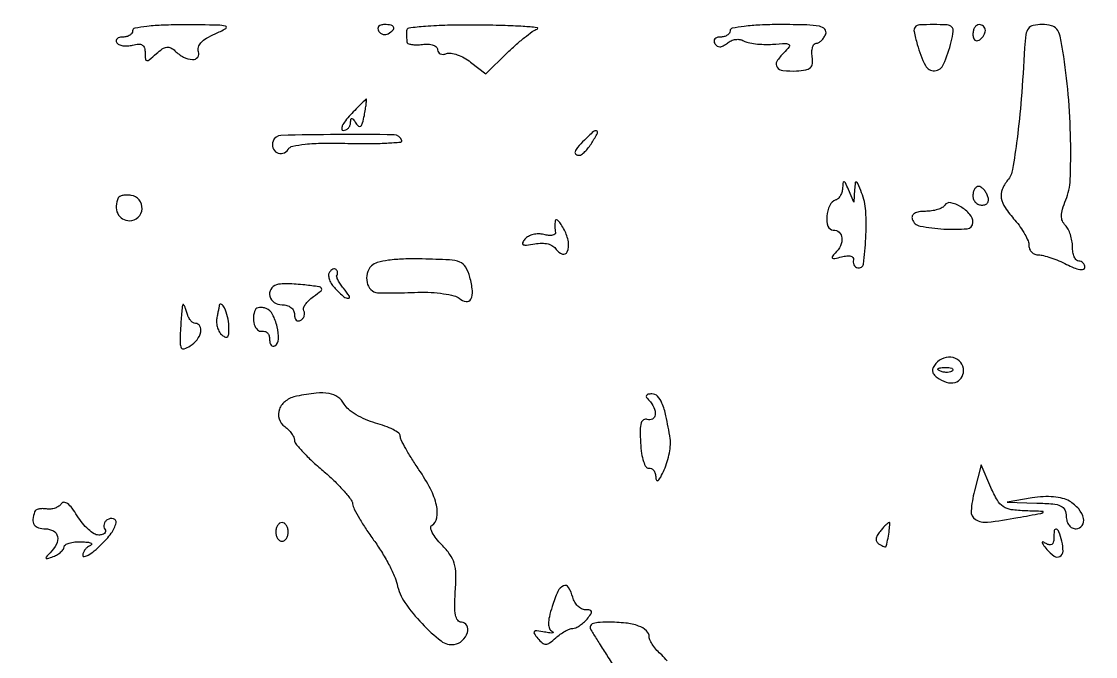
# Model space of a CAD drawing. Extents: x 0 to 5034, y 0 to 2560.
# Drawn here: x 3127.1 to 3299.7, y 2458.5 to 2560.5 of the extents above; entities that cross this region are included whole.
import ezdxf

# ---------------------------------------------------------------- set-up
doc = ezdxf.new("R2010")
doc.units = 0

msp = doc.modelspace()

# ---------------------------------------------------------------- linework, layer by layer
for points in [[(3383.204374, 2294.201394, 0.000077), (3356.504636, 2294.414863, 0.000156), (3315.229798, 2294.725646, 0.000021), (3228.5, 2295.347967, -0.000415), (3189.306738, 2295.660115, -0.000542)], [(3230.855484, 2457.770937, 0.067789), (3230, 2458.732028, -0.030778), (3229.234589, 2459.473682, -0.033302), (3228.5875, 2460.285362, -0.035382), (3228.13401, 2461.049279, -0.116775), (3228, 2461.615252, 0.212035), (3227.550196, 2462.628247, 0.097879), (3226.287436, 2463.385009, 0.060849), (3224.219225, 2463.854489, 0.025422), (3221.359196, 2464, 0.018114), (3219.732724, 2463.941056, 0.089644), (3218.84895, 2463.714207, 0.242973), (3218.533617, 2463.311261, 0.184294), (3218.634119, 2462.75, 0.004423), (3219.100873, 2461.989609, 0.000544), (3220.136718, 2460.339111, 0.000644), (3221.371861, 2458.3814, 0.000532), (3222.693136, 2456.298037, -0.012378)]]:
    msp.add_lwpolyline(points, format="xyb")
for points in [[(3145, 2559, -0.153634), (3144.879982, 2558.618621, -0.097988), (3144.542039, 2558.29375, -0.080552), (3144.037096, 2558.074545, -0.062283), (3143.440983, 2558, 0.05878), (3142.884171, 2557.934315, 0.126121), (3142.504431, 2557.733827, 0.191145), (3142.358858, 2557.437314, 0.159385), (3142.441979, 2557.09388, 0.15438), (3142.801315, 2556.78447, 0.064046), (3143.424696, 2556.607491, 0.054994), (3144.194768, 2556.577577, 0.046215), (3145.000996, 2556.710511, -0.048551), (3145.937463, 2556.86044, -0.15629), (3146.54168, 2556.707223, -0.183628), (3146.886, 2556.253513, -0.071613), (3147, 2555.461644, 0.022355), (3147.046129, 2554.430423, 0.367773), (3147.274317, 2554.206237, 0.19574), (3147.676972, 2554.337389, 0.008523), (3148.813654, 2555.331359, -0.032948), (3149.764301, 2556.084036, -0.112849), (3150.491825, 2556.373836, -0.154749), (3151.13773, 2556.274408, -0.08158), (3151.803531, 2555.796469, 0.074331), (3153.183031, 2554.775768, 0.111631), (3154.621875, 2554.383312, 0.240149), (3155.454912, 2554.762774, 0.265593), (3155.588467, 2555.630055, -0.164396), (3155.558675, 2556.36472, -0.116034), (3155.969873, 2557.088955, -0.07386), (3156.862054, 2557.804434, -0.029615), (3158.261074, 2558.513788, 0.025573), (3159.963674, 2559.359853, 0.665272), (3159.920287, 2559.73351, 0.067361), (3158.69084, 2559.91506, 0.001836), (3153.25, 2559.960858, 0.010113), (3149.928411, 2559.909435, 0.020063), (3147.302715, 2559.709958, 0.016663), (3145.34596, 2559.415688, 0.361691)], [(3184.510081, 2558.983688, 0.090427), (3184.820631, 2558.639411, 0.095498), (3185.22714, 2558.434921, 0.099685), (3185.665803, 2558.401101, 0.108373), (3186.069098, 2558.542705, 0.050477), (3186.838655, 2559.13314, 0.315493), (3186.933879, 2559.592818, 0.25701), (3186.519563, 2559.914842, 0.039415), (3185.440983, 2560, 0.067432), (3184.890269, 2559.925389, 0.140899), (3184.524436, 2559.701458, 0.190788), (3184.397824, 2559.36964, 0.136093)], [(3189, 2559, 0.003834), (3189.003356, 2558.562339, 0.002753), (3189.013548, 2558.073437, 0.002779), (3189.028399, 2557.60812, 0.005987), (3189.04612, 2557.25, 0.282117), (3189.232821, 2556.983642, 0.060015), (3189.799519, 2556.814772, 0.046315), (3190.602443, 2556.752695, 0.028732), (3191.54612, 2556.821566, -0.042984), (3192.509528, 2556.864355, -0.07375), (3193.297684, 2556.713787, -0.106126), (3193.813004, 2556.399642, -0.205803), (3194, 2555.964577, 0.139271), (3194.114768, 2555.560537, 0.152511), (3194.421877, 2555.294112, 0.121829), (3194.887139, 2555.21452, 0.073475), (3195.436176, 2555.337135, -0.129775), (3196.157622, 2555.415574, -0.047162), (3197.164263, 2555.164894, -0.042834), (3198.26639, 2554.667506, -0.039262), (3199.302265, 2553.976879), (3201.732176, 2552.06551), (3205.116088, 2555.39585, -0.012482), (3206.521647, 2556.711728, -0.013778), (3207.946601, 2557.911803, -0.013243), (3209.214212, 2558.867272, -0.065921), (3210, 2559.284148, 0.790321), (3209.972549, 2559.506315, 0.011252), (3207.754687, 2559.701396, 0.009814), (3204.465429, 2559.851503, 0.00474), (3200.25, 2559.921053, 0.006885), (3195.589038, 2559.889575, 0.015292), (3192.042763, 2559.708179, 0.010734), (3189.381889, 2559.432714, 0.378165)], [(3241, 2559, -0.153634), (3240.879982, 2558.618621, -0.097988), (3240.542039, 2558.29375, -0.080552), (3240.037096, 2558.074545, -0.062283), (3239.440983, 2558, 0.070066), (3238.892115, 2557.922707, 0.144925), (3238.53029, 2557.691986, 0.189834), (3238.409231, 2557.349861, 0.130347), (3238.530011, 2556.951442, 0.105044), (3238.904856, 2556.559335, 0.161706), (3239.352236, 2556.431684, 0.118829), (3239.891778, 2556.58639, 0.044262), (3240.545223, 2557.037532, -0.072901), (3241.1618, 2557.41317, -0.066553), (3241.879707, 2557.61087, -0.070151), (3242.58597, 2557.607862, -0.102669), (3243.168296, 2557.395987, 0.085408), (3243.874822, 2557.111189, 0.02393), (3245.053464, 2556.915025, 0.023397), (3246.429237, 2556.818169, 0.02269), (3247.822275, 2556.848643, -0.006716), (3249.919595, 2556.961613, -0.177814), (3250.445748, 2556.792161, -0.423776), (3250.484716, 2556.424564, -0.022339), (3249.600983, 2555.458126, 0.057508), (3248.504903, 2554.076077, 0.303089), (3248.535213, 2553.156742, 0.217326), (3249.486185, 2552.610654, 0.035027), (3251.676895, 2552.55973, 0.031109), (3253.131436, 2552.718879, 0.142847), (3253.885804, 2553.087899, 0.186079), (3254.213656, 2553.74283, 0.060173), (3254.187142, 2554.845952, -0.041832), (3254.137071, 2555.670952, -0.066873), (3254.246972, 2556.367248, -0.094552), (3254.48952, 2556.834695, -0.229827), (3254.830153, 2557, 0.131766), (3255.238253, 2557.109448, 0.062825), (3255.674319, 2557.440625, 0.055811), (3256.070491, 2557.926276, 0.051636), (3256.361626, 2558.5, 0.290696), (3256.210795, 2559.246407, 0.152524), (3255.347999, 2559.720999, 0.04424), (3253.313536, 2559.94931, 0.005833), (3248.968615, 2560, 0.010669), (3245.784294, 2559.932047, 0.020544), (3243.242154, 2559.718627, 0.017109), (3241.340486, 2559.413582, 0.358675)], [(3271.052354, 2556.817451, 0.044568), (3272.366412, 2553.413136, 0.307471), (3273.844319, 2552.573314, 0.278402), (3275.301484, 2553.619986, 0.039756), (3276.528014, 2557.255594, 0.027703), (3276.847951, 2558.914568, 0.239254), (3276.60802, 2559.604773, 0.178675), (3275.853245, 2559.935465, 0.014832), (3273.678214, 2560, 0.01376), (3271.401473, 2559.937334, 0.209464), (3270.713571, 2559.58964, 0.229565), (3270.537758, 2558.866629, 0.016634)], [(3280, 2558.440983, 0.066118), (3280.073267, 2557.889346, 0.138808), (3280.29375, 2557.521475, 0.191142), (3280.620352, 2557.392057, 0.139169), (3281, 2557.5, 0.06081), (3281.382515, 2557.806203, 0.051032), (3281.70625, 2558.2129, 0.053229), (3281.926698, 2558.653442, 0.089642), (3282, 2559.059017, 0.105429), (3281.923444, 2559.418051, 0.099231), (3281.70625, 2559.723586, 0.096318), (3281.381732, 2559.928382, 0.092995), (3281, 2560, 0.153634), (3280.618621, 2559.879982, 0.097988), (3280.29375, 2559.542039, 0.080552), (3280.074545, 2559.037096, 0.062283)], [(3288.300461, 2556.25, -0.006178), (3287.764232, 2548.0769, -0.012334), (3287.101088, 2541.632266, -0.010786), (3286.367202, 2536.735914, -0.127747), (3285.582672, 2535, 0.07361), (3284.700972, 2533.500784, 0.142026), (3284.559682, 2532.127289, 0.104786), (3285.18125, 2530.608546, 0.029614), (3286.75, 2528.572515, -0.025818), (3287.611154, 2527.472218, -0.02713), (3288.339063, 2526.306542, -0.028108), (3288.852031, 2525.23851, -0.098203), (3289, 2524.492394, 0.102953), (3289.118514, 2523.922921, 0.098783), (3289.455213, 2523.438391, 0.096976), (3289.958161, 2523.113721, 0.095257), (3290.54966, 2523, -0.062998), (3291.341458, 2522.899839, -0.018806), (3292.51077, 2522.551831, -0.018537), (3293.806394, 2522.058308, -0.019061), (3295.04966, 2521.47432, 0.024217), (3296.215874, 2520.941127, 0.053181), (3297.159012, 2520.6759, 0.096661), (3297.772592, 2520.691148, 0.351832), (3298, 2520.97432, 0.096477), (3297.923753, 2521.365798, 0.097306), (3297.70625, 2521.698706, 0.098524), (3297.381601, 2521.921603, 0.10166), (3297, 2522, -0.213207), (3296.61753, 2522.170857, -0.080277), (3296.29375, 2522.675625, -0.061077), (3296.073312, 2523.419414, -0.041555), (3296, 2524.3, 0.043648), (3295.915636, 2525.264569, 0.036588), (3295.663843, 2526.260532, 0.038094), (3295.294682, 2527.141232, 0.078241), (3294.855635, 2527.744365, -0.09934), (3294.383392, 2528.453705, -0.102365), (3294.227991, 2529.282651, -0.069845), (3294.398589, 2530.352249, -0.023772), (3294.932174, 2531.836254, 0.088686), (3295.639362, 2535.062433, 0.014594), (3295.701462, 2541.468044, 0.016411), (3295.320136, 2548.751037, 0.018157), (3294.465983, 2555.75, 0.017483), (3293.995985, 2558.158591, 0.10934), (3293.458408, 2559.284393, 0.170058), (3292.611689, 2559.827826, 0.058492), (3291.144965, 2560, 0.048568), (3289.675953, 2559.856968, 0.183968), (3288.906467, 2559.376693, 0.12984), (3288.499537, 2558.38871, 0.01983)], [(3180, 2545.5, 0.02359), (3179.179066, 2544.53912, 0.055234), (3178.686236, 2543.734375, 0.127646), (3178.589886, 2543.220132, 0.394231), (3178.825686, 2543, 0.10525), (3179.274944, 2543.095628, 0.097983), (3179.659543, 2543.367188, 0.095083), (3179.920143, 2543.772812, 0.092566), (3180.015313, 2544.25, -0.033651), (3180.059692, 2544.806861, -0.402255), (3180.215169, 2544.927303, -0.212363), (3180.451797, 2544.790462, -0.01577), (3180.881158, 2544.15805, 0.085933), (3181.304473, 2543.69103, 0.368271), (3181.651387, 2543.705857, 0.140785), (3181.949656, 2544.200485, 0.018507), (3182.227174, 2545.40805, 0.00653), (3182.40376, 2546.40202, 0.011078), (3182.522173, 2547.238615, 0.004944), (3182.597693, 2547.931502, 0.44342), (3182.535642, 2548, 0.195134), (3182.413409, 2547.950408, 0.001868), (3181.713654, 2547.265625, 0.005856), (3180.913768, 2546.45829, 0.003716)], [(3167.553644, 2541.282025, 0.171042), (3167.525138, 2540.219604, 0.189589), (3168.173563, 2539.428671, 0.201753), (3169.151974, 2539.319427, 0.184619), (3169.961273, 2539.937339, -0.204642), (3170.721639, 2540.472757, -0.027137), (3172.708689, 2540.784341, -0.022756), (3175.578038, 2540.944546, -0.008579), (3179.59947, 2540.916848, 0.007359), (3182.995358, 2540.885168, 0.012796), (3185.812198, 2540.972458, 0.006915), (3188.073214, 2541.131892, 0.491437), (3188.250566, 2541.406753, 0.313749), (3187.007366, 2542.298472, 0.005052), (3177.91705, 2542.335545, 0.005112), (3168.833863, 2542.187929, 0.303509)], [(3217.571429, 2541.428571, 0.016507), (3216.490412, 2540.273718, 0.099505), (3216.083521, 2539.56474, 0.332894), (3216.213978, 2539.17114, 0.153191), (3216.759453, 2539, 0.163755), (3217.131738, 2539.125287, 0.033519), (3217.662717, 2539.5875, 0.03201), (3218.234038, 2540.234299, 0.025323), (3218.767927, 2541, 0.014396), (3219.680083, 2542.558743, 0.460896), (3219.541429, 2542.923685, 0.278237), (3219.024858, 2542.819619, 0.010964)], [(3259.070285, 2533.833333, -0.055365), (3258.968296, 2533.170906, -0.057849), (3258.723986, 2532.557363, -0.06442), (3258.381851, 2532.081331, -0.124945), (3257.990092, 2531.830031, 0.20527), (3256.999543, 2530.949501, 0.087692), (3256.527226, 2529.204112, 0.104453), (3256.718557, 2527.601302, 0.321385), (3257.557418, 2527, -0.186217), (3258.50809, 2526.633219, -0.190971), (3258.953433, 2525.72745, -0.132739), (3258.719659, 2524.473874, -0.084474), (3257.85595, 2523.25595, 0.035782), (3257.389728, 2522.717756, 0.45595), (3257.439728, 2522.486854, 0.17898), (3257.820882, 2522.430123, 0.012332), (3258.898539, 2522.683718, -0.035662), (3259.750999, 2522.842792, -0.087578), (3260.384934, 2522.803742, -0.172484), (3260.725647, 2522.581568, -0.236438), (3260.79259, 2522.227769, 0.096204), (3260.757189, 2521.814883, 0.098484), (3260.879698, 2521.422489, 0.100029), (3261.140817, 2521.111438, 0.102609), (3261.5, 2520.929641, 0.45262), (3262.401669, 2521.528169, 0.020742), (3262.788958, 2525.669666, 0.027238), (3262.777098, 2530.066296, 0.080893), (3262.125391, 2533, 0.005052), (3261.523881, 2534.462779, 0.190953), (3261.278166, 2534.712356, 0.504598), (3261.095374, 2534.607986, 0.012655), (3260.993101, 2533.5), (3260.859429, 2531.5), (3260, 2533.5, 0.007772), (3259.526294, 2534.556778, 0.200003), (3259.298987, 2534.763936, 0.483281), (3259.135261, 2534.662173, 0.018046)], [(3280, 2532.5, 0.096899), (3280.112001, 2531.927495, 0.097416), (3280.431406, 2531.440625, 0.098432), (3280.908181, 2531.114629, 0.10122), (3281.468615, 2531, 0.094119), (3282.027855, 2531.106211, 0.166113), (3282.382077, 2531.407358, 0.151899), (3282.496694, 2531.885039, 0.075244), (3282.361626, 2532.5, 0.048303), (3282.075237, 2533.073796, 0.053891), (3281.692784, 2533.559375, 0.061199), (3281.276919, 2533.891374, 0.13875), (3280.893011, 2534, 0.164455), (3280.552359, 2533.884842, 0.095748), (3280.262322, 2533.559375, 0.076852), (3280.066322, 2533.073715, 0.057609)], [(3142.689105, 2532.160933, 0.098701), (3142.351069, 2530.851868, 0.129543), (3142.597405, 2529.647237, 0.144708), (3143.372331, 2528.810026, 0.134959), (3144.5, 2528.5, 0.191455), (3145.879002, 2529.048126, 0.190181), (3146.510328, 2530.395225, 0.187739), (3146.054643, 2531.823826, 0.18847), (3144.753971, 2532.565604, 0.037204), (3144.062215, 2532.615048, 0.047663), (3143.427179, 2532.55244, 0.05567), (3142.93331, 2532.397093, 0.178187)], [(3275.487343, 2530.979521, -0.135278), (3275.081374, 2530.60261, -0.044042), (3274.318278, 2530.287734, -0.04016), (3273.368306, 2530.072266, -0.035706), (3272.35765, 2530, 0.03828), (3271.32497, 2529.920823, 0.095589), (3270.615534, 2529.666958, 0.161757), (3270.264629, 2529.263479, 0.180191), (3270.244836, 2528.75, 0.272355), (3271.515189, 2527.63366, 0.033338), (3275.34082, 2527.16268, 0.034244), (3279.082787, 2527.209896, 0.390661), (3280, 2528.204662, 0.182807), (3279.509442, 2529.501562, 0.074197), (3278.040977, 2530.737006, 0.084892), (3276.434096, 2531.382411, 0.317511)], [(3212.896321, 2528.5, 0.022256), (3212.856955, 2528.053197, 0.014552), (3212.849571, 2527.535905, 0.014645), (3212.871891, 2527.030322, 0.027009), (3212.924169, 2526.622231, -0.269929), (3212.819819, 2526.332664, -0.1278), (3212.448672, 2526.156389, -0.07374), (3211.837129, 2526.130706, -0.037652), (3211.079357, 2526.268997, 0.065139), (3210.234479, 2526.375747, 0.058074), (3209.355626, 2526.269393, 0.06134), (3208.57635, 2525.976983, 0.099469), (3208.028023, 2525.533766, 0.06121), (3207.647794, 2524.941151, 0.413433), (3207.751629, 2524.643718, 0.14727), (3208.280006, 2524.559309, 0.013716), (3209.597623, 2524.773911, -0.044738), (3210.735277, 2524.887445, -0.064652), (3211.737537, 2524.767536, -0.07738), (3212.53325, 2524.428625, -0.11554), (3213.064727, 2523.89527, 0.179496), (3214.035785, 2523.138489, 0.388559), (3214.8258, 2523.505026, 0.142771), (3215.006262, 2525.115961, 0.079403), (3214.359792, 2527, 0.019358), (3213.838634, 2527.894132, 0.051705), (3213.381145, 2528.471875, 0.159662), (3213.074583, 2528.631893, 0.423629)], [(3183.362832, 2521.221061, 0.134149), (3182.67841, 2520.020878, 0.120186), (3182.660691, 2518.584824, 0.134817), (3183.290155, 2517.418506, 0.185439), (3184.356989, 2516.914746, 0.019432), (3185.070873, 2516.889328, 0.002095), (3186.723171, 2516.901652, 0.002572), (3188.691185, 2516.934704, 0.002069), (3190.806998, 2516.989887, -0.020063), (3192.93802, 2516.968774, -0.023403), (3194.952795, 2516.773079, -0.023265), (3196.618334, 2516.452513, -0.114511), (3197.46797, 2516.026583, 0.132403), (3198.587485, 2515.513895, 0.329446), (3199.345295, 2515.899143, 0.144595), (3199.58654, 2517.249572, 0.037744), (3199.175039, 2519.437896, 0.065298), (3198.511398, 2521.044438, 0.172713), (3197.579043, 2521.840322, 0.078812), (3195.882086, 2522.19713, 0.007131), (3191.537919, 2522.352215, 0.013371), (3188.497772, 2522.336053, 0.026365), (3186.091722, 2522.131591, 0.031721), (3184.307189, 2521.768151, 0.131116)], [(3176.590944, 2520.147151, 0.161031), (3176.473258, 2519.653982, 0.06929), (3176.624914, 2518.986544, 0.058402), (3177.00262, 2518.258303, 0.047603), (3177.562237, 2517.58062, 0.01757), (3178.952254, 2516.285003, 0.195132), (3179.655927, 2516.044209, 0.580187), (3179.822805, 2516.377977, 0.026234), (3178.872445, 2517.653695, -0.023202), (3178.370923, 2518.318466, -0.03433), (3178.001072, 2518.947823, -0.036875), (3177.786925, 2519.470354, -0.248714), (3177.833333, 2519.737028, 0.118737), (3177.923829, 2519.937797, 0.08768), (3177.926811, 2520.1824, 0.080199), (3177.843018, 2520.43292, 0.075786), (3177.683469, 2520.649864, 0.182289), (3177.451126, 2520.754957, 0.124491), (3177.163221, 2520.701511, 0.090239), (3176.859751, 2520.488848, 0.056557)], [(3168.109313, 2518.203104, 0.180154), (3167.19723, 2517.468199, 0.20461), (3167.049855, 2516.36186, 0.178802), (3167.759725, 2515.37813, 0.149051), (3169, 2515, -0.072022), (3169.785022, 2514.886332, -0.093907), (3170.429285, 2514.555123, -0.106973), (3170.849885, 2514.051226, -0.12119), (3171, 2513.440983, 0.067432), (3171.074611, 2512.890269, 0.140899), (3171.298542, 2512.524436, 0.190788), (3171.63036, 2512.397824, 0.136093), (3172.016312, 2512.510081, 0.083508), (3172.364099, 2512.81524, 0.092876), (3172.577501, 2513.207041, 0.100553), (3172.624791, 2513.623426, 0.117088), (3172.499582, 2514.000676, -0.21801), (3172.445174, 2514.436235, -0.070657), (3172.732231, 2515.036439, -0.05521), (3173.285179, 2515.696266, -0.038013), (3174.040104, 2516.315537, 0.014336), (3175.301649, 2517.25419, 0.405218), (3175.350764, 2517.622842, 0.201389), (3174.912736, 2517.882909, 0.005528), (3172.666147, 2518.170396, 0.012943), (3171.264925, 2518.297319, 0.014319), (3169.905474, 2518.346027, 0.013782), (3168.747399, 2518.322416, 0.068558)], [(3153.043668, 2515, 0.064047), (3152.961807, 2514.653994, 0.003858), (3152.858467, 2513.588417, 0.005727), (3152.759442, 2512.313387, 0.004197), (3152.677666, 2510.896739, 0.010306), (3152.617554, 2508.799603, 0.142903), (3152.821872, 2508.077771, 0.353968), (3153.288187, 2507.917702, 0.052266), (3154.25, 2508.387286, 0.08763), (3155.355194, 2509.383206, 0.11006), (3155.945061, 2510.625483, 0.189246), (3155.800766, 2511.580238, 0.267824), (3155.073324, 2512, -0.159836), (3154.68505, 2512.127374, -0.067019), (3154.284521, 2512.514062, -0.05682), (3153.932857, 2513.080469, -0.046657), (3153.689326, 2513.75, 0.015967), (3153.500441, 2514.388685, 0.039347), (3153.311018, 2514.839063, 0.10306), (3153.155723, 2515.03025, 0.51231)], [(3158.923489, 2514.916667, -0.001539), (3158.876217, 2514.663621, -0.000198), (3158.772928, 2514.121167, -0.000231), (3158.649804, 2513.47754, -0.000193), (3158.518385, 2512.793688, 0.069343), (3158.480774, 2512.067987, 0.055479), (3158.634559, 2511.299589, 0.056914), (3158.945993, 2510.606074, 0.085782), (3159.3753, 2510.103492, 0.08589), (3159.917454, 2509.792092, 0.331599), (3160.267022, 2509.89655, 0.149833), (3160.453516, 2510.419449, 0.022225), (3160.454303, 2511.552571, 0.048238), (3160.242329, 2513.05514, 0.047658), (3159.746021, 2514.495663, 0.138902), (3159.266649, 2515.06125, 0.54011)], [(3164.717159, 2514.206326, 0.09757), (3164.404556, 2513.040582, 0.092734), (3164.5485, 2511.820845, 0.122205), (3165.067326, 2510.966227, 0.251782), (3165.795455, 2510.75, -0.132761), (3166.254089, 2510.722754, -0.126575), (3166.646165, 2510.468601, -0.108301), (3166.909193, 2510.017719, -0.078243), (3167, 2509.440983, 0.055748), (3167.062516, 2508.882027, 0.120385), (3167.254355, 2508.497128, 0.189871), (3167.537934, 2508.344583, 0.169554), (3167.865891, 2508.417116, 0.256934), (3168.447997, 2509.44752, 0.061947), (3168.219995, 2511.4658, 0.060399), (3167.481266, 2513.447129, 0.183741), (3166.428291, 2514.389144, 0.051276), (3165.880689, 2514.537133, 0.06708), (3165.362896, 2514.551388, 0.082904), (3164.952211, 2514.436902, 0.17088)], [(3274.031357, 2505.537783, 0.059128), (3273.617012, 2504.897852, 0.138195), (3273.514766, 2504.341767, 0.14386), (3273.718811, 2503.828785, 0.066181), (3274.237669, 2503.321326, 0.084789), (3275.728649, 2502.558422, 0.139054), (3277.136446, 2502.519784, 0.17962), (3278.119686, 2503.198749, 0.153949), (3278.5, 2504.404671, 0.170357), (3278.035883, 2505.727331, 0.163308), (3276.838942, 2506.498071, 0.147205), (3275.317217, 2506.431108, 0.136281)], [(3276.729167, 2504.395833, -0.126455), (3276.402231, 2504.202593, -0.060344), (3275.916927, 2504.123424, -0.05415), (3275.359369, 2504.160852, -0.051402), (3274.8125, 2504.316886, -0.054073), (3274.395823, 2504.538436, -0.470617), (3274.37858, 2504.720685, -0.168741), (3274.670344, 2504.862007, -0.018894), (3275.416667, 2504.921053, -0.028489), (3276.112848, 2504.910055, -0.077125), (3276.592839, 2504.799335, -0.208169), (3276.77538, 2504.614691, -0.296942)], [(3171.334551, 2500.305347, 0.1092), (3169.613906, 2499.557227, 0.144604), (3168.577574, 2498.210583, 0.170845), (3168.531428, 2496.686409, 0.15914), (3169.445574, 2495.416139, -0.039444), (3170.040336, 2494.904698, -0.040181), (3170.543387, 2494.309164, -0.043389), (3170.891322, 2493.721241, -0.112381), (3171, 2493.243823, 0.17566), (3171.213127, 2492.655896, 0.013635), (3172.338336, 2491.380234, 0.017324), (3173.81075, 2489.905843, 0.012326), (3175.556036, 2488.354066, -0.015372), (3177.317583, 2486.768511, -0.019382), (3178.841955, 2485.191507, -0.017799), (3180.000756, 2483.799071, -0.126895), (3180.344303, 2483, 0.080466), (3180.613869, 2482.170435, 0.012982), (3181.432159, 2480.675176, 0.014048), (3182.500415, 2478.951394, 0.011932), (3183.721531, 2477.192087, -0.018846), (3184.970302, 2475.338754, -0.017001), (3186.122067, 2473.332906, -0.017308), (3187.030608, 2471.464621, -0.050495), (3187.477189, 2470.103857, 0.096411), (3188.752348, 2467.157339, 0.039793), (3191.49804, 2463.763402, 0.037109), (3194.565546, 2460.98009, 0.20478), (3196.674767, 2460.421918, 0.151958), (3197.968119, 2461.041707, 0.128615), (3198.784985, 2462.326049, 0.200717), (3198.686326, 2463.476986, 0.27934), (3197.823324, 2463.999378, -0.240776), (3197.233986, 2464.300291, -0.108113), (3196.877128, 2465.119635, -0.052514), (3196.744212, 2466.585214, -0.013679), (3196.843287, 2468.951546, 0.019498), (3196.926798, 2471.714949, 0.068965), (3196.6683, 2473.466894, 0.085219), (3195.977566, 2474.881506, 0.040306), (3194.657854, 2476.433055, -0.028476), (3193.755803, 2477.444154, -0.049456), (3193.146729, 2478.388789, -0.070415), (3192.888001, 2479.136181, -0.312047), (3193.064567, 2479.539905, 0.218607), (3193.886802, 2480.776532, 0.095994), (3193.816283, 2482.786823, 0.063125), (3192.845245, 2485.426095, 0.031012), (3191, 2488.5, -0.010212), (3189.851034, 2490.24525, -0.013509), (3188.88125, 2491.882436, -0.010877), (3188.145893, 2493.274455, -0.116587), (3188, 2493.891631, 0.24089), (3187.762422, 2494.35614, 0.03484), (3186.829996, 2494.935023, 0.033099), (3185.542788, 2495.509503, 0.022645), (3184.017006, 2495.995421, -0.035406), (3182.415196, 2496.550919, -0.034604), (3180.894936, 2497.330403, -0.03667), (3179.661876, 2498.203769, -0.097765), (3178.981823, 2499.033965, 0.117642), (3177.986548, 2500.15599, 0.112024), (3176.574236, 2500.733005, 0.069069), (3174.494085, 2500.788823, 0.020379)], [(3227.966667, 2499.633333, -0.087535), (3228.760227, 2498.499788, -0.1329), (3228.964803, 2497.321421, -0.243819), (3228.523346, 2496.633687, -0.225783), (3227.682783, 2496.568233, 0.228364), (3227.094046, 2496.519481, 0.192782), (3226.708003, 2496.020278, 0.069567), (3226.547376, 2494.867585, 0.013907), (3226.606199, 2492.786849, 0.022613), (3226.775715, 2491.119049, 0.042249), (3227.08616, 2489.798876, 0.057583), (3227.48251, 2488.935669, 0.324049), (3227.923416, 2488.75, -0.16836), (3228.33656, 2488.706284, -0.12304), (3228.697003, 2488.4125, -0.093221), (3228.948046, 2487.900902, -0.061204), (3229.045104, 2487.25, 0.132264), (3229.176755, 2486.806839, 0.471339), (3229.430476, 2486.771573, 0.088966), (3229.843408, 2487.314163, 0.014906), (3230.406396, 2488.5, 0.029812), (3230.884884, 2489.795377, 0.025573), (3231.234779, 2491.20625, 0.026384), (3231.419264, 2492.522964, 0.064335), (3231.37816, 2493.5, 0.009481), (3230.673211, 2497.175418, 0.045669), (3230.045061, 2499.20797, 0.096585), (3229.334117, 2500.28467, 0.201316), (3228.423818, 2500.666667, 0.042604), (3227.795784, 2500.613056, 0.251076), (3227.543934, 2500.416667, 0.260984), (3227.57333, 2500.105068, 0.04522)], [(3280.247867, 2485.078392, 0.042597), (3279.719616, 2481.875043, 0.281223), (3280.423705, 2480.488923, 0.169121), (3282.333602, 2480.06695, 0.015634), (3287.193426, 2480.795925, 0.000765), (3290.90577, 2481.477922, 0.129596), (3291.271903, 2481.650724, 0.686252), (3291.224125, 2481.789843, 0.001882), (3288.485251, 2481.881204, -0.026974), (3286.161291, 2482.075745, -0.114215), (3284.86523, 2482.570843, -0.115292), (3283.924894, 2483.58248, -0.027732), (3282.893484, 2485.644173), (3281.316466, 2489.288345)], [(3133.521776, 2483.035234, -0.103224), (3133.131067, 2482.623574, -0.065174), (3132.540099, 2482.319192, -0.061381), (3131.84878, 2482.16253, -0.067116), (3131.16141, 2482.185764, 0.043019), (3130.507147, 2482.239425, 0.057095), (3129.914602, 2482.169049, 0.070056), (3129.466633, 2481.994181, 0.184634), (3129.25, 2481.733614, 0.059702), (3128.989669, 2480.507256, 0.166348), (3129.195856, 2479.663835, 0.180257), (3129.8587, 2479.165487, 0.072122), (3131, 2479, -0.128346), (3132.288287, 2478.663768, -0.220539), (3132.925955, 2477.781938, -0.168096), (3132.74553, 2476.512014, -0.077028), (3131.75, 2475.140754, 0.009992), (3131.10202, 2474.461353, 0.377046), (3131.097977, 2474.265306, 0.309425), (3131.307933, 2474.20717, 0.008433), (3132.25, 2474.547743, 0.041581), (3132.919621, 2474.868632, 0.049497), (3133.485938, 2475.280593, 0.056865), (3133.875983, 2475.716991, 0.155169), (3134, 2476.106989, -0.264142), (3134.191775, 2476.444675, -0.062586), (3134.807813, 2476.714487, -0.04838), (3135.696403, 2476.886412, -0.030793), (3136.75, 2476.921053, -0.017437), (3137.734045, 2476.858412, -0.068218), (3138.325, 2476.717133, -0.378789), (3138.420113, 2476.532516, -0.239112), (3138.25, 2476.337719, 0.069608), (3137.772096, 2476.062488, 0.062216), (3137.367188, 2475.657268, 0.065488), (3137.092971, 2475.189203, 0.100123), (3137, 2474.729575, 0.47803), (3137.23769, 2474.537773, 0.079413), (3137.870805, 2474.784331, 0.040251), (3138.825512, 2475.452046, 0.018303), (3139.964442, 2476.465934, 0.044299), (3141.563765, 2478.295788, 0.099188), (3142.333417, 2479.965148, 0.410068), (3141.945875, 2480.605783, 0.203236), (3140.91459, 2480.447214, 0.097277), (3140.596957, 2480.152776, 0.097513), (3140.414623, 2479.760315, 0.098348), (3140.395525, 2479.330874, 0.100828), (3140.542705, 2478.930902, -0.155589), (3140.630897, 2478.577975, -0.191421), (3140.486752, 2478.273452, -0.128368), (3140.105503, 2478.067597, -0.06001), (3139.544319, 2478, -0.140092), (3138.810949, 2478.209592, -0.043213), (3137.88212, 2478.905656, -0.039416), (3136.929218, 2479.903196, -0.034349), (3136.095668, 2481.083084, 0.024193), (3135.259493, 2482.319172, 0.069808), (3134.531964, 2483.050895, 0.150757), (3133.953413, 2483.261835, 0.273419)], [(3289.5, 2483.956039), (3285.5, 2483.283811), (3290.25, 2483.141905, -0.01335), (3292.860191, 2482.994106, -0.085297), (3294.138512, 2482.663005, -0.179894), (3294.770405, 2482.038391, -0.109234), (3295, 2481, 0.071966), (3295.1141, 2480.211364, 0.095082), (3295.446666, 2479.567798, 0.108035), (3295.954702, 2479.149346, 0.118999), (3296.573324, 2479, 0.244877), (3297.560747, 2479.514442, 0.21501), (3297.778422, 2480.667272, 0.119039), (3296.996797, 2482.191204, 0.081566), (3295.5, 2483.444654, 0.073017), (3294.404779, 2483.893054, 0.039469), (3292.964428, 2484.131299, 0.035123), (3291.295002, 2484.156023, 0.027781)], [(3168, 2478.5, 0.064853), (3168.074694, 2477.926543, 0.082425), (3168.29375, 2477.440625, 0.098894), (3168.618646, 2477.115568, 0.148195), (3169, 2477, 0.148195), (3169.381354, 2477.115568, 0.098894), (3169.70625, 2477.440625, 0.082425), (3169.925306, 2477.926543, 0.064853), (3170, 2478.5, 0.064853), (3169.925306, 2479.073457, 0.082425), (3169.70625, 2479.559375, 0.098894), (3169.381354, 2479.884432, 0.148195), (3169, 2480, 0.148195), (3168.618646, 2479.884432, 0.098894), (3168.29375, 2479.559375, 0.082425), (3168.074694, 2479.073457, 0.064853)], [(3265.073886, 2478.589028, 0.043282), (3264.608797, 2477.918193, 0.115588), (3264.443671, 2477.36394, 0.160707), (3264.564792, 2476.907337, 0.110253), (3264.951442, 2476.530011, 0.023308), (3265.359074, 2476.303618, 0.041943), (3265.714461, 2476.163103, 0.058009), (3265.975158, 2476.116526, 0.361912), (3266.076511, 2476.190983, 0.013932), (3266.365877, 2477.517011, 0.016868), (3266.56025, 2478.775356, 0.009503), (3266.66899, 2479.85349, 0.438295), (3266.533961, 2480, 0.182026), (3266.368046, 2479.937528, 0.01202), (3265.985822, 2479.585527, 0.01615), (3265.543523, 2479.129577, 0.011296)], [(3293, 2477.440983, -0.066197), (3292.919172, 2476.833143, -0.185208), (3292.669978, 2476.491845, -0.202208), (3292.274284, 2476.421953, -0.079362), (3291.75, 2476.632941, 0.035256), (3291.252848, 2476.885796, 0.576573), (3291.132651, 2476.795177, 0.131458), (3291.262379, 2476.472868, 0.00934), (3291.863307, 2475.702969, 0.071792), (3293.034424, 2474.620624, 0.280516), (3293.977076, 2474.568052, 0.271172), (3294.480177, 2475.388761, 0.069134), (3294.289489, 2477.000996, 0.019362), (3293.831232, 2478.511814, 0.23118), (3293.410795, 2478.930408, 0.475185), (3293.080438, 2478.724037, 0.031316)], [(3212.403421, 2466.530423, 0.018027), (3211.948364, 2464.868647, 0.058205), (3211.817233, 2463.732969, 0.101944), (3211.973848, 2462.977865, 0.177448), (3212.40873, 2462.519335, -0.166093), (3212.559915, 2462.366813, -0.524788), (3212.501714, 2462.263914, -0.056763), (3212.021546, 2462.2754, -0.011989), (3211.192849, 2462.410237, 0.013125), (3209.935851, 2462.611833, 0.222201), (3209.545579, 2462.489172, 0.370183), (3209.507371, 2462.172018, 0.02589), (3210.086232, 2461.396097, 0.04278), (3210.807049, 2460.664874, 0.185669), (3211.370934, 2460.465469, 0.152063), (3211.993286, 2460.677993, 0.026176), (3212.972123, 2461.474772, -0.027935), (3213.694407, 2462.058506, -0.02876), (3214.470497, 2462.551964, -0.030016), (3215.189511, 2462.898249, -0.097511), (3215.706296, 2463, 0.105261), (3216.195981, 2463.104244, 0.039936), (3216.812708, 2463.440625, 0.037348), (3217.446194, 2463.926031, 0.037416), (3218, 2464.5, 0.019351), (3218.618481, 2465.306808, 0.199473), (3218.70877, 2465.707646, 0.318349), (3218.47614, 2465.938775, 0.041462), (3217.739076, 2466, -0.120148), (3217.124352, 2466.14988, -0.075127), (3216.521961, 2466.5875, -0.068166), (3216.022775, 2467.235453, -0.06623), (3215.710251, 2468, 0.071118), (3215.043455, 2469.586956, 0.379036), (3214.219119, 2469.84776, 0.185601), (3213.314183, 2468.943152, 0.028813)]]:
    msp.add_lwpolyline(points, format="xyb", close=True)

doc.saveas('drawing.dxf')
